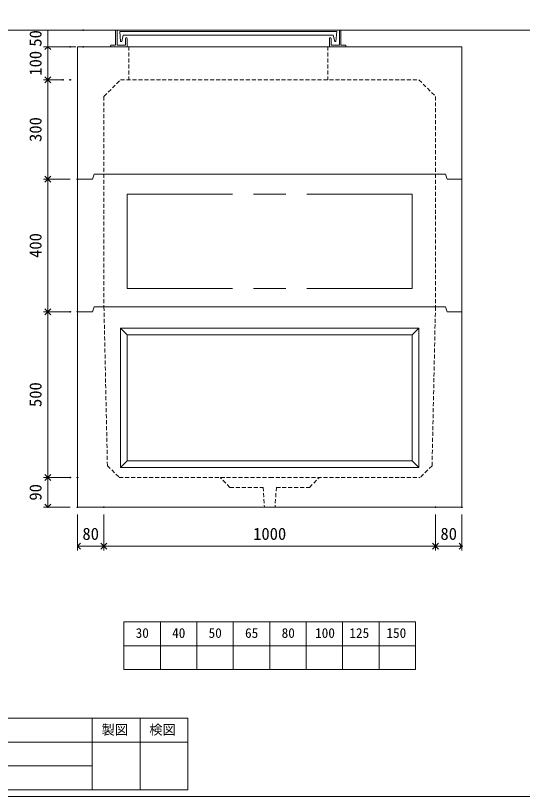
# Model space of a CAD drawing. Units: millimetres, scale not verified. Extents: x -4890 to 18489, y -2295 to 2295.
# Drawn here: x 298 to 1827, y -1980 to 376 of the extents above; entities that cross this region are included whole.
import ezdxf
from ezdxf.enums import TextEntityAlignment as Align

# ---------------------------------------------------------------- set-up
doc = ezdxf.new("R2010")
doc.units = ezdxf.units.MM
doc.header["$LTSCALE"] = 10
doc.header["$PDMODE"] = 32
doc.header["$PDSIZE"] = 2
doc.linetypes.add('DASHED1', pattern=[1.8, 1.2, -0.6])
doc.linetypes.add('USER2', pattern=[50.8, 31.75, -6.35, 6.35, -6.35])
doc.layers.add('0-1_Defpoints', color=7, linetype='Continuous')
for name, color, linetype, lineweight in [('0-2_waku', 7, 'Continuous', 18), ('0-3_gaikei', 7, 'Continuous', 18), ('0-4_kakure', 7, 'DASHED1', 5), ('0-5_sunpou', 7, 'Continuous', 5), ('0-8_uchigawa', 6, 'Continuous', 18), ('0-A_futa', 3, 'Continuous', 18), ('0-B_GL', 4, 'Continuous', 18), ('0-D_文字１', 7, 'Continuous', 18), ('1-2_uchigawa2', 6, 'USER2', 18)]:
    doc.layers.add(name, color=color, linetype=linetype, lineweight=lineweight)
doc.styles.add('ＭＳ ゴシック', font='')
doc.styles.get('ＭＳ ゴシック').set_extended_font_data('MS Gothic')

# ---------------------------------------------------------------- blocks, each defined once
blk = doc.blocks.new('D77')
at = {"layer": '0-1_Defpoints'}
for p in [(1949.38, 2542.03), (1843.28, 2492.03), (1949.38, 2492.03)]:
    blk.add_point(p, dxfattribs=at)
at = {"layer": '0-5_sunpou'}
for p, q in [((1927.38, 2542.03), (1830.28, 2542.03)), ((1843.28, 2542.03), (1843.28, 2492.03)), ((1927.38, 2492.03), (1830.28, 2492.03))]:
    blk.add_line(p, q, dxfattribs=at)
at = {"layer": '0-5_sunpou', "style": 'ＭＳ ゴシック'}
blk.add_text('50', height=36.66, rotation=90, dxfattribs=at).set_placement((1835.28, 2492.03), align=Align.BOTTOM_LEFT)
blk = doc.blocks.new('_Open90')
at = {"layer": '0-5_sunpou'}
blk.add_line((0, 0), (-1, 0), dxfattribs=at)
blk.add_lwpolyline([(-0.5, 0.5), (0, 0), (-0.5, -0.5)], dxfattribs=at)
blk = doc.blocks.new('D53')
at = {"layer": '0-1_Defpoints'}
for p in [(1932.6, 1102.03), (2012.6, 1102.03), (2012.6, 984.61)]:
    blk.add_point(p, dxfattribs=at)
at = {"layer": '0-5_sunpou'}
for p, q in [((1932.6, 1080.03), (1932.6, 971.61)), ((2012.6, 1080.03), (2012.6, 971.61)), ((1950.6, 984.61), (1994.6, 984.61))]:
    blk.add_line(p, q, dxfattribs=at)
at = {"layer": '0-5_sunpou', "xscale": 18, "yscale": 18, "rotation": 180}
blk.add_blockref('_Open90', (1932.6, 984.61), dxfattribs=at)
at = {"layer": '0-5_sunpou', "xscale": 18, "yscale": 18}
blk.add_blockref('_Open90', (2012.6, 984.61), dxfattribs=at)
at = {"layer": '0-5_sunpou', "style": 'ＭＳ ゴシック'}
blk.add_text('80', height=36.66, dxfattribs=at).set_placement((1947.6, 992.61), align=Align.BOTTOM_LEFT)
blk = doc.blocks.new('D54')
at = {"layer": '0-1_Defpoints'}
for p in [(2012.6, 1102.03), (3012.6, 1102.03), (3012.6, 984.61)]:
    blk.add_point(p, dxfattribs=at)
at = {"layer": '0-5_sunpou'}
for p, q in [((2012.6, 1080.03), (2012.6, 971.61)), ((3012.6, 1080.03), (3012.6, 971.61)), ((2030.6, 984.61), (2994.6, 984.61))]:
    blk.add_line(p, q, dxfattribs=at)
at = {"layer": '0-5_sunpou', "xscale": 18, "yscale": 18, "rotation": 180}
blk.add_blockref('_Open90', (2012.6, 984.61), dxfattribs=at)
at = {"layer": '0-5_sunpou', "xscale": 18, "yscale": 18}
blk.add_blockref('_Open90', (3012.6, 984.61), dxfattribs=at)
at = {"layer": '0-5_sunpou', "style": 'ＭＳ ゴシック'}
blk.add_text('1000', height=36.66, dxfattribs=at).set_placement((2462.6, 992.61), align=Align.BOTTOM_LEFT)
blk = doc.blocks.new('D55')
at = {"layer": '0-1_Defpoints'}
for p in [(3012.6, 1102.03), (3092.6, 1102.03), (3092.6, 984.61)]:
    blk.add_point(p, dxfattribs=at)
at = {"layer": '0-5_sunpou'}
for p, q in [((3012.6, 1080.03), (3012.6, 971.61)), ((3092.6, 1080.03), (3092.6, 971.61)), ((3030.6, 984.61), (3074.6, 984.61))]:
    blk.add_line(p, q, dxfattribs=at)
at = {"layer": '0-5_sunpou', "xscale": 18, "yscale": 18, "rotation": 180}
blk.add_blockref('_Open90', (3012.6, 984.61), dxfattribs=at)
at = {"layer": '0-5_sunpou', "xscale": 18, "yscale": 18}
blk.add_blockref('_Open90', (3092.6, 984.61), dxfattribs=at)
at = {"layer": '0-5_sunpou', "style": 'ＭＳ ゴシック'}
blk.add_text('80', height=36.66, dxfattribs=at).set_placement((3027.6, 992.61), align=Align.BOTTOM_LEFT)
blk = doc.blocks.new('D56')
at = {"layer": '0-1_Defpoints'}
for p in [(1910.6, 2492.03), (1843.28, 2392.03), (1910.6, 2392.03)]:
    blk.add_point(p, dxfattribs=at)
at = {"layer": '0-5_sunpou'}
for p, q in [((1888.6, 2492.03), (1830.28, 2492.03)), ((1843.28, 2474.03), (1843.28, 2410.03)), ((1888.6, 2392.03), (1830.28, 2392.03))]:
    blk.add_line(p, q, dxfattribs=at)
at = {"layer": '0-5_sunpou', "xscale": 18, "yscale": 18}
for p, rotation in [((1843.28, 2492.03), 90), ((1843.28, 2392.03), 270)]:
    blk.add_blockref('_Open90', p, dxfattribs=dict(at, rotation=rotation))
at = {"layer": '0-5_sunpou', "style": 'ＭＳ ゴシック'}
blk.add_text('100', height=36.66, rotation=90, dxfattribs=at).set_placement((1835.28, 2404.53), align=Align.BOTTOM_LEFT)
blk = doc.blocks.new('D57')
at = {"layer": '0-1_Defpoints'}
for p in [(1888.6, 2392.03), (1843.28, 2092.03), (1932.6, 2092.03)]:
    blk.add_point(p, dxfattribs=at)
at = {"layer": '0-5_sunpou'}
for p, q in [((1866.6, 2392.03), (1830.28, 2392.03)), ((1843.28, 2374.03), (1843.28, 2110.03)), ((1910.6, 2092.03), (1830.28, 2092.03))]:
    blk.add_line(p, q, dxfattribs=at)
at = {"layer": '0-5_sunpou', "xscale": 18, "yscale": 18}
for p, rotation in [((1843.28, 2392.03), 90), ((1843.28, 2092.03), 270)]:
    blk.add_blockref('_Open90', p, dxfattribs=dict(at, rotation=rotation))
at = {"layer": '0-5_sunpou', "style": 'ＭＳ ゴシック'}
blk.add_text('300', height=36.66, rotation=90, dxfattribs=at).set_placement((1835.28, 2204.53), align=Align.BOTTOM_LEFT)
blk = doc.blocks.new('D58')
at = {"layer": '0-1_Defpoints'}
for p in [(1932.6, 2092.03), (1843.28, 1692.03), (1910.6, 1692.03)]:
    blk.add_point(p, dxfattribs=at)
at = {"layer": '0-5_sunpou'}
for p, q in [((1910.6, 2092.03), (1830.28, 2092.03)), ((1843.28, 2074.03), (1843.28, 1710.03)), ((1888.6, 1692.03), (1830.28, 1692.03))]:
    blk.add_line(p, q, dxfattribs=at)
at = {"layer": '0-5_sunpou', "xscale": 18, "yscale": 18}
for p, rotation in [((1843.28, 2092.03), 90), ((1843.28, 1692.03), 270)]:
    blk.add_blockref('_Open90', p, dxfattribs=dict(at, rotation=rotation))
at = {"layer": '0-5_sunpou', "style": 'ＭＳ ゴシック'}
blk.add_text('400', height=36.66, rotation=90, dxfattribs=at).set_placement((1835.28, 1854.53), align=Align.BOTTOM_LEFT)
blk = doc.blocks.new('D46')
at = {"layer": '0-1_Defpoints'}
for p in [(1932.6, 1192.03), (1843.28, 1102.03), (1932.6, 1102.03)]:
    blk.add_point(p, dxfattribs=at)
at = {"layer": '0-5_sunpou'}
for p, q in [((1910.6, 1192.03), (1830.28, 1192.03)), ((1843.28, 1174.03), (1843.28, 1120.03)), ((1910.6, 1102.03), (1830.28, 1102.03))]:
    blk.add_line(p, q, dxfattribs=at)
at = {"layer": '0-5_sunpou', "xscale": 18, "yscale": 18}
for p, rotation in [((1843.28, 1192.03), 90), ((1843.28, 1102.03), 270)]:
    blk.add_blockref('_Open90', p, dxfattribs=dict(at, rotation=rotation))
at = {"layer": '0-5_sunpou', "style": 'ＭＳ ゴシック'}
blk.add_text('90', height=36.66, rotation=90, dxfattribs=at).set_placement((1835.28, 1122.03), align=Align.BOTTOM_LEFT)
blk = doc.blocks.new('D47')
at = {"layer": '0-1_Defpoints'}
for p in [(1932.6, 1692.03), (1843.28, 1192.03), (1910.6, 1192.03)]:
    blk.add_point(p, dxfattribs=at)
at = {"layer": '0-5_sunpou'}
for p, q in [((1910.6, 1692.03), (1830.28, 1692.03)), ((1843.28, 1674.03), (1843.28, 1210.03)), ((1888.6, 1192.03), (1830.28, 1192.03))]:
    blk.add_line(p, q, dxfattribs=at)
at = {"layer": '0-5_sunpou', "xscale": 18, "yscale": 18}
for p, rotation in [((1843.28, 1692.03), 90), ((1843.28, 1192.03), 270)]:
    blk.add_blockref('_Open90', p, dxfattribs=dict(at, rotation=rotation))
at = {"layer": '0-5_sunpou', "style": 'ＭＳ ゴシック'}
blk.add_text('500', height=36.66, rotation=90, dxfattribs=at).set_placement((1835.28, 1404.53), align=Align.BOTTOM_LEFT)

msp = doc.modelspace()

# ---------------------------------------------------------------- linework, layer by layer
at = {"layer": '0-2_waku'}
for p, q in [((624.97, -1453.71), (624.97, -1597.71)), ((624.97, -1453.71), (624.97, -1597.71)), ((624.97, -1453.71), (624.97, -1597.71)), ((624.97, -1453.71), (624.97, -1597.71)), ((624.97, -1453.71), (1504.97, -1453.71)), ((734.97, -1453.71), (734.97, -1597.71)), ((844.97, -1453.71), (844.97, -1597.71)), ((844.97, -1453.71), (844.97, -1597.71)), ((954.97, -1453.71), (954.97, -1597.71)), ((1064.97, -1453.71), (1064.97, -1597.71)), ((1174.97, -1453.71), (1174.97, -1597.71)), ((1284.97, -1453.71), (1284.97, -1597.71)), ((1394.97, -1453.71), (1394.97, -1597.71)), ((1504.97, -1453.71), (1504.97, -1597.71)), ((624.97, -1525.71), (1504.97, -1525.71)), ((624.97, -1597.71), (1504.97, -1597.71)), ((-1210.32, -1744.38), (817.68, -1744.38)), ((529.68, -1744.38), (529.68, -1960.38)), ((529.68, -1744.38), (529.68, -1960.38)), ((673.68, -1744.38), (673.68, -1960.38)), ((817.68, -1744.38), (817.68, -1960.38)), ((-1210.6, -1816.38), (817.4, -1816.38)), ((-1210.6, -1888.38), (529.4, -1888.38)), ((-1210.32, -1960.38), (817.68, -1960.38)), ((-1230.32, -1980.38), (4889.68, -1980.38))]:
    msp.add_line(p, q, dxfattribs=at)
msp.add_lwpolyline([(-1230.32, 2294.62), (-1230.32, -1980.38), (4889.68, -1980.38)], dxfattribs=at)
at = {"layer": '0-3_gaikei'}
for p, q in [((484.97, 282.29), (1644.97, 282.29)), ((530.47, 282.29), (484.97, 282.29)), ((484.97, 282.29), (484.97, -1107.71)), ((504.97, 282.29), (614.97, 282.29)), ((504.97, 282.29), (614.97, 282.29)), ((504.97, 282.29), (614.97, 282.29)), ((504.97, 282.29), (614.97, 282.29)), ((504.97, 282.29), (614.97, 282.29)), ((504.97, 282.29), (614.97, 282.29)), ((539.97, 282.29), (1339.97, 282.29)), ((539.97, 282.29), (1339.97, 282.29)), ((539.97, 282.29), (1339.97, 282.29)), ((539.97, 282.29), (1339.97, 282.29)), ((1374.97, 282.29), (1264.97, 282.29)), ((1374.97, 282.29), (1264.97, 282.29)), ((1374.97, 282.29), (1264.97, 282.29)), ((1374.97, 282.29), (1264.97, 282.29)), ((1374.97, 282.29), (1264.97, 282.29)), ((1374.97, 282.29), (1264.97, 282.29)), ((1374.97, 282.29), (1264.97, 282.29)), ((1374.97, 282.29), (1264.97, 282.29)), ((529.97, -117.71), (484.97, -117.71)), ((529.97, -117.71), (484.97, -117.71)), ((534.97, -102.71), (529.97, -117.71)), ((1064.97, -102.71), (534.97, -102.71)), ((1594.97, -102.71), (1064.97, -102.71)), ((1594.97, -102.71), (1599.97, -117.71)), ((1644.97, -117.71), (1599.97, -117.71)), ((1619.97, -117.71), (1644.97, -117.71)), ((1619.97, -117.71), (1644.97, -117.71)), ((484.97, -517.71), (484.97, -1107.71)), ((529.97, -517.71), (484.97, -517.71)), ((529.97, -517.71), (484.97, -517.71)), ((534.97, -502.71), (529.97, -517.71)), ((1064.97, -502.71), (534.97, -502.71)), ((1594.97, -502.71), (1064.97, -502.71)), ((1594.97, -502.71), (1599.97, -517.71)), ((1644.97, -517.71), (1599.97, -517.71)), ((1619.97, -517.71), (1644.97, -517.71)), ((1619.97, -517.71), (1644.97, -517.71)), ((484.97, -1107.71), (1644.97, -1107.71))]:
    msp.add_line(p, q, dxfattribs=at)
msp.add_lwpolyline([(1644.97, 282.29), (1644.97, -1107.71), (1644.97, -517.71)], dxfattribs=at)
at = {"layer": '0-4_kakure'}
for p, q in [((639.97, 282.29), (639.97, 182.29)), ((639.97, 282.29), (639.97, 182.29)), ((1239.97, 282.29), (1239.97, 182.29)), ((1239.97, 282.29), (1239.97, 182.29)), ((564.97, 132.29), (614.97, 182.29)), ((614.97, 182.29), (1514.97, 182.29)), ((1514.97, 182.29), (1564.97, 132.29)), ((564.97, 132.29), (564.97, -502.71)), ((1564.97, 132.29), (1564.97, -502.71)), ((575.29, -982.71), (564.97, -502.71)), ((1564.97, -502.71), (1554.65, -982.71)), ((575.29, -982.71), (611.05, -1017.71)), ((1554.65, -982.71), (1518.89, -1017.71)), ((611.05, -1017.71), (1064.97, -1017.71)), ((944.97, -1047.71), (914.97, -1017.71)), ((1064.97, -1017.71), (1518.89, -1017.71)), ((1184.97, -1047.71), (1214.97, -1017.71)), ((944.97, -1047.71), (1044.97, -1047.71)), ((1044.97, -1047.71), (1048.97, -1107.71)), ((1084.97, -1047.71), (1080.97, -1107.71)), ((1084.97, -1047.71), (1184.97, -1047.71))]:
    msp.add_line(p, q, dxfattribs=at)
at = {"layer": '0-8_uchigawa'}
for p, q in [((614.97, -567.71), (1064.97, -567.71)), ((614.97, -972.71), (614.97, -567.71)), ((614.97, -567.71), (634.97, -587.71)), ((614.97, -567.71), (1064.97, -567.71)), ((614.97, -987.71), (614.97, -567.71)), ((614.97, -567.71), (634.97, -587.71)), ((634.97, -587.71), (1064.97, -587.71)), ((634.97, -952.71), (634.97, -587.71)), ((634.97, -587.71), (1064.97, -587.71)), ((634.97, -967.71), (634.97, -587.71)), ((1064.97, -567.71), (1514.97, -567.71)), ((1064.97, -567.71), (1514.97, -567.71)), ((1494.97, -952.71), (1494.97, -587.71)), ((1494.97, -967.71), (1494.97, -587.71)), ((1514.97, -972.71), (1514.97, -567.71)), ((1514.97, -987.71), (1514.97, -567.71)), ((614.97, -987.71), (634.97, -967.71)), ((614.97, -987.71), (1064.97, -987.71)), ((634.97, -967.71), (1064.97, -967.71)), ((1064.97, -967.71), (1494.97, -967.71)), ((1064.97, -987.71), (1514.97, -987.71)), ((1514.97, -987.71), (1494.97, -967.71))]:
    msp.add_line(p, q, dxfattribs=at)
for points in [[(614.97, -567.71), (1064.97, -567.71), (1514.97, -567.71)], [(1064.97, -587.71), (1494.97, -587.71), (1514.97, -567.71)], [(1064.97, -587.71), (1494.97, -587.71), (1514.97, -567.71)]]:
    msp.add_lwpolyline(points, dxfattribs=at)
at = {"layer": '0-A_futa'}
for p, q in [((599.97, 330.29), (599.97, 287.29)), ((601.97, 332.29), (604.97, 332.29)), ((604.97, 332.29), (604.97, 287.29)), ((1274.97, 332.29), (1274.97, 287.29)), ((1274.97, 332.29), (1277.97, 332.29)), ((1279.97, 330.29), (1279.97, 287.29)), ((612.78, 327.79), (1267.11, 327.79)), ((612.78, 327.79), (615.27, 297.79)), ((623.3, 316.79), (618.98, 297.79)), ((623.3, 316.79), (1256.64, 316.79)), ((629.97, 307.29), (629.97, 287.29)), ((631.97, 309.29), (632.97, 309.29)), ((634.97, 307.29), (634.97, 282.29)), ((1244.97, 307.29), (1244.97, 282.29)), ((1247.97, 309.29), (1246.97, 309.29)), ((1249.97, 307.29), (1249.97, 287.29)), ((1256.64, 316.79), (1260.96, 297.79)), ((1267.11, 327.79), (1264.86, 297.79)), ((584.97, 285.29), (584.97, 284.29)), ((586.97, 287.29), (599.97, 287.29)), ((604.97, 287.29), (629.97, 287.29)), ((615.27, 297.79), (618.98, 297.79)), ((1274.97, 287.29), (1249.97, 287.29)), ((1264.86, 297.79), (1260.96, 297.79)), ((1292.97, 287.29), (1279.97, 287.29)), ((1294.97, 285.29), (1294.97, 284.29)), ((639.97, 282.29), (586.97, 282.29)), ((1244.97, 282.29), (1292.97, 282.29))]:
    msp.add_line(p, q, dxfattribs=at)
for centre, start, end in [((601.97, 330.29), 90, 180), ((1277.97, 330.29), 0, 90), ((631.97, 307.29), 90, 180), ((632.97, 307.29), 0, 90), ((1246.97, 307.29), 90, 180), ((1247.97, 307.29), 0, 90), ((586.97, 285.29), 90, 180), ((586.97, 284.29), 180, 270), ((1292.97, 285.29), 0, 90), ((1292.97, 284.29), 270, 0)]:
    msp.add_arc(centre, 2, start, end, dxfattribs=at)
at = {"layer": '0-B_GL'}
msp.add_line((-1230.32, 332.29), (4889.68, 332.29), dxfattribs=at)
at = {"layer": '1-2_uchigawa2'}
for p, q in [((634.68, -162.59), (1064.68, -162.59)), ((634.68, -162.59), (634.68, -447.59)), ((1494.68, -162.59), (1064.68, -162.59)), ((1494.68, -162.59), (1494.68, -447.59)), ((634.68, -447.59), (1064.68, -447.59)), ((1494.68, -447.59), (1064.68, -447.59))]:
    msp.add_line(p, q, dxfattribs=at)

# ---------------------------------------------------------------- block references
at = {"layer": '0-5_sunpou'}
for name in ['D77', 'D56', 'D57', 'D58', 'D47', 'D46', 'D53', 'D54', 'D55']:
    msp.add_blockref(name, (-1447.63, -2209.74), dxfattribs=at)

# ---------------------------------------------------------------- texts
at = {"layer": '0-D_文字１', "style": 'ＭＳ ゴシック'}
for s, p in [('30', (660.51, -1510.76)), ('40', (770.51, -1510.76)), ('50', (880.51, -1510.76)), ('65', (990.51, -1510.76)), ('80', (1100.92, -1510.76)), ('100', (1201.79, -1510.76)), ('125', (1305.18, -1510.76)), ('150', (1416.94, -1510.76)), ('製図', (557.75, -1802.63)), ('検図', (701.75, -1802.63))]:
    msp.add_text(s, height=29.33, dxfattribs=at).set_placement(p, align=Align.BOTTOM_LEFT)

doc.saveas('drawing.dxf')
